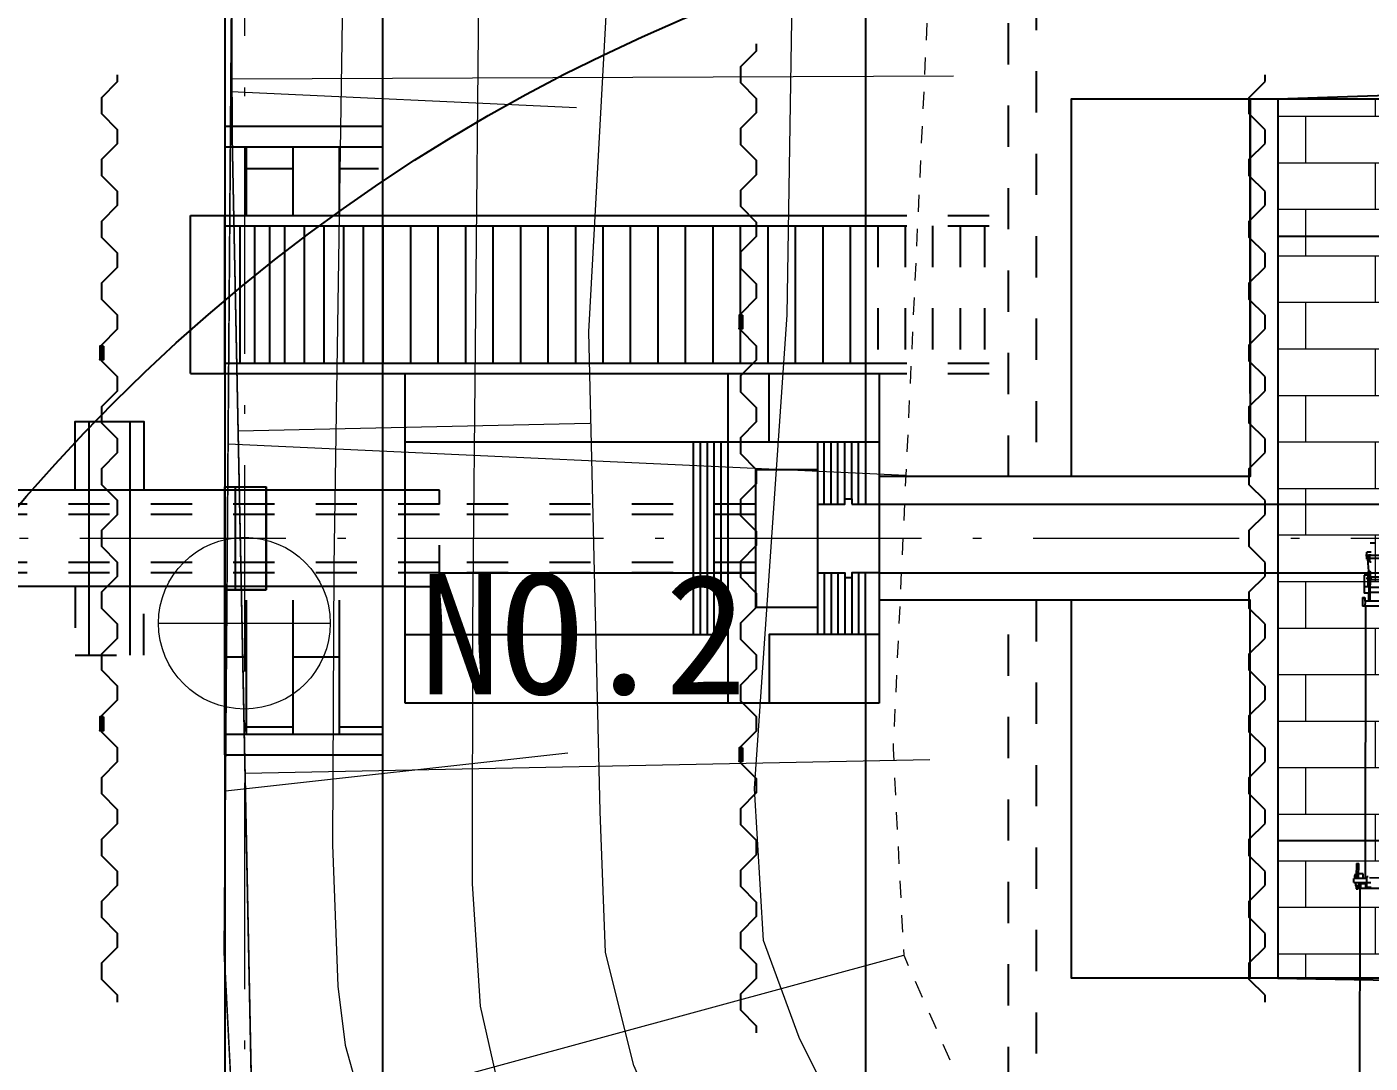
# Model space of a CAD drawing. Header units: millimetres. Extents: x -2078669 to -1085629, y -5987148 to 310365.
# Drawn here: x -1704718 to -1685170, y -3837592 to -3822506 of the extents above; entities that cross this region are included whole.
import ezdxf

# ---------------------------------------------------------------- set-up
doc = ezdxf.new("R2010")
doc.units = ezdxf.units.MM
doc.header["$LTSCALE"] = 500
for name, pattern in [('561019', [1, 0.5, -0.5]), ('SXF_一点短鎖線', [9.25, 6, -1.5, 0.25, -1.5]), ('SXF_跳び破線', [12, 6, -6])]:
    doc.linetypes.add(name, pattern=pattern)
for name, color, linetype, lineweight in [('D-BGD', 7, 'Continuous', 13), ('D-BMK', 2, 'SXF_一点短鎖線', 13), ('D-BMK-HTXT', 7, 'Continuous', 13), ('D-BYP-STR1', 2, 'Continuous', 13), ('D-BYP-STR2', 6, 'Continuous', 25), ('D-BYP-STR3', 3, 'Continuous', 25), ('D-BYP-STR4', 6, 'Continuous', 25), ('D-BYP-STR8', 5, 'Continuous', 25), ('D-BYP-STRA', 1, 'Continuous', 25), ('D-BYP-STRB', 5, 'Continuous', 25)]:
    doc.layers.add(name, color=color, linetype=linetype, lineweight=lineweight)
doc.styles.add('MS ゴシック', font='MS Gothic.ttf')

# ---------------------------------------------------------------- blocks, each defined once
blk = doc.blocks.new('河川平面')
at = {"layer": 'D-BGD', "linetype": 'Continuous'}
for p, q in [((1609236, -2776763), (1619734, -2776719)), ((1609215, -2776945), (1614246, -2777180)), ((1609323, -2781888), (1614441, -2781774)), ((1609177, -2782074), (1619038, -2782534)), ((1609138, -2787126), (1614121, -2786576)), ((1609423, -2786871), (1619389, -2786671)), ((1609259, -2792174), (1619008, -2789521))]:
    blk.add_line(p, q, dxfattribs=at)
at = {"layer": 'D-BGD', "linetype": 'Continuous', "flags": 128}
for points in [[(1615472, -2812388), (1615273, -2807092), (1615231, -2805958), (1615082, -2805064), (1614196, -2802555), (1611544, -2797523), (1610785, -2796134), (1609990, -2794678), (1609448, -2793437), (1609275, -2792488), (1609120, -2789483), (1609265, -2770458), (1609158, -2754356), (1608991, -2733247), (1608817, -2713807), (1608555, -2699081), (1609014, -2666342), (1609021, -2620514)], [(1608555, -2699081), (1608817, -2713807), (1608991, -2733247), (1609158, -2754356), (1609265, -2770458), (1609120, -2789483)], [(1609120, -2789483), (1609275, -2792488), (1609448, -2793437), (1609990, -2794678), (1610785, -2796134), (1611544, -2797523), (1614196, -2802555), (1615082, -2805064), (1615231, -2805958), (1615273, -2807092), (1615472, -2812388), (1615628, -2817764), (1615471, -2822577), (1615363, -2823344), (1615029, -2824221), (1612556, -2828756), (1610099, -2832855), (1609457, -2834072), (1609409, -2834630), (1609279, -2836167)]]:
    blk.add_lwpolyline(points, dxfattribs=at)
for points, elevation in [([(1610013, -2620514), (1610004, -2655012), (1609981, -2662598), (1609913, -2668183), (1609452, -2691949), (1609445, -2695730), (1609534, -2701509), (1610811, -2765298), (1610885, -2769571), (1610897, -2771846), (1610716, -2783859), (1610693, -2787913), (1610772, -2789970), (1610879, -2790832), (1611484, -2792973), (1612825, -2795553), (1614449, -2798377), (1615902, -2801242), (1616987, -2804270), (1617505, -2807574), (1617667, -2810962)], 367000), ([(1611715, -2620514), (1611197, -2668195), (1611105, -2685482), (1611228, -2700780), (1611946, -2745632), (1612011, -2749082), (1612060, -2750532), (1612325, -2753298), (1612593, -2757485), (1612783, -2763612), (1612864, -2771282), (1612734, -2784705), (1612727, -2788483), (1612845, -2790265), (1613065, -2791226), (1613931, -2793393), (1615912, -2797217), (1616301, -2797929), (1618572, -2802762), (1619578, -2807144), (1619707, -2810758)], 366000), ([(1621746, -2814441), (1621891, -2808510), (1621764, -2806453), (1621613, -2804739), (1621190, -2802460), (1619945, -2799860), (1615503, -2792088), (1615083, -2791125), (1614669, -2789480), (1614591, -2787428), (1614424, -2780447), (1614954, -2770848), (1614660, -2757775), (1613687, -2747587), (1613373, -2737098), (1613203, -2724566), (1612724, -2704239), (1612726, -2695354), (1612599, -2678222), (1612988, -2655305), (1612966, -2630582), (1613359, -2620514)], 365000), ([(1623796, -2818518), (1624032, -2810240), (1624125, -2807468), (1624236, -2805489), (1624244, -2803817), (1623725, -2802293), (1620285, -2795694), (1618029, -2791812), (1617489, -2790721), (1616969, -2789309), (1616837, -2787094), (1617312, -2780196), (1617397, -2774676), (1617446, -2771179), (1617614, -2759007), (1617664, -2755279), (1617387, -2752525), (1616960, -2744706), (1616414, -2735865), (1615549, -2723449), (1615307, -2713395), (1614941, -2697350)], 364000)]:
    blk.add_lwpolyline(points, dxfattribs=dict(at, elevation=elevation))
at = {"layer": 'D-BGD', "linetype": '561019', "flags": 128}
blk.add_lwpolyline([(1618950, -2620514), (1618959, -2621129), (1618665, -2658302), (1618663, -2658627), (1618571, -2661701), (1617747, -2689368), (1618403, -2710987), (1619104, -2730441), (1619135, -2731637), (1619943, -2763133), (1618853, -2786511), (1619008, -2789521), (1619927, -2791602), (1625688, -2802391), (1625125, -2825293), (1624564, -2827572), (1623496, -2829911), (1618630, -2838640), (1618342, -2840170), (1618771, -2861642), (1618913, -2870692)], dxfattribs=at)
at = {"layer": 'D-BGD', "linetype": 'Continuous'}
for points in [[(1615473, -2813810, 368400), (1615503, -2805510, 368350), (1615442, -2805095, 368370), (1615373, -2804813, 368380), (1615226, -2804347, 368420), (1610224, -2794667, 368260), (1609794, -2793590, 368280), (1609534, -2792437, 368300), (1609236, -2777605, 368510), (1609158, -2758979, 368490), (1609245, -2738601, 368470), (1609119, -2714860, 368280), (1609038, -2675632, 368370), (1609172, -2662075, 368370), (1609082, -2627858, 368360), (1609044, -2620514, 368307)], [(1609119, -2714860, 368280), (1609245, -2738601, 368470), (1609158, -2758979, 368490), (1609236, -2777605, 368510), (1609534, -2792437, 368300)]]:
    blk.add_polyline3d(points, dxfattribs=at)
blk = doc.blocks.new('A$Cd970f3e8')
at = {"layer": 'D-BYP-STRB'}
for p, q in [((223, 3584), (222, 3168)), ((266, 3551), (265, 3212)), ((687, 3523), (687, 3229)), ((761, 3523), (761, 3229)), ((886, 3535), (885, 3217)), ((959, 3535), (959, 3217)), ((5063, 3070), (5064, 3667)), ((531, 3234), (532, 3513)), ((573, 3513), (573, 3234)), ((4916, 3512), (4915, 3226)), ((43, 3300), (43, 3235)), ((171, 3248), (171, 3187)), ((274, 3187), (171, 3187)), ((214, 3248), (214, 3232)), ((317, 3231), (214, 3232)), ((218, 3232), (218, 3210)), ((274, 3201), (227, 3201)), ((274, 3201), (274, 3187)), ((448, 3218), (275, 3201)), ((317, 3248), (317, 3231)), ((450, 3232), (456, 3234)), ((450, 3230), (450, 3232)), ((450, 3215), (450, 3217)), ((456, 3213), (450, 3215)), ((456, 3234), (540, 3234)), ((456, 3230), (540, 3229)), ((456, 3218), (540, 3217)), ((540, 3213), (456, 3213)), ((496, 3234), (496, 3247)), ((496, 3200), (496, 3213)), ((496, 3200), (540, 3200)), ((505, 3200), (505, 3147)), ((505, 3147), (768, 3147)), ((540, 3259), (540, 3194)), ((564, 3194), (540, 3194)), ((564, 3259), (564, 3194)), ((564, 3234), (648, 3233)), ((564, 3229), (885, 3229)), ((564, 3217), (885, 3217)), ((648, 3213), (564, 3213)), ((564, 3200), (679, 3200)), ((648, 3233), (654, 3232)), ((654, 3215), (648, 3213)), ((654, 3232), (654, 3230)), ((654, 3216), (654, 3215)), ((679, 3217), (679, 3147)), ((768, 3217), (768, 3147)), ((768, 3210), (885, 3209)), ((833, 3126), (834, 3160)), ((840, 3161), (834, 3160)), ((885, 3161), (840, 3161)), ((840, 3125), (840, 3161)), ((885, 3217), (885, 3161)), ((885, 3161), (959, 3160)), ((959, 3217), (958, 3122)), ((4925, 3167), (959, 3174)), ((4857, 3132), (4857, 3069)), ((4925, 3132), (4857, 3132)), ((4894, 3186), (4894, 3205)), ((5053, 3185), (4894, 3186)), ((4925, 3186), (4925, 2998)), ((4981, 2998), (4982, 3185)), ((4987, 3244), (4987, 3185)), ((4995, 3075), (4995, 3185)), ((5063, 3173), (4995, 3173)), ((5053, 3252), (5053, 3177)), ((5063, 3177), (5053, 3177)), ((833, 3126), (840, 3125)), ((840, 3125), (958, 3122)), ((4712, 3072), (4705, 3070)), ((4705, 3037), (4705, 3070)), ((4705, 3037), (4711, 3035)), ((4711, 3035), (4712, 3072)), ((4711, 3035), (4897, 3032)), ((4898, 3068), (4712, 3072)), ((4857, 3021), (4882, 3006)), ((4882, 3006), (4925, 3006)), ((4897, 3032), (4898, 3068)), ((4897, 3035), (4925, 3034)), ((4921, 3065), (4898, 3065)), ((4981, 2998), (4925, 2998)), ((4983, 3025), (4987, 3025)), ((4984, 3072), (4988, 3072)), ((4988, 3069), (4987, 3028)), ((4990, 3021), (5008, 3021)), ((4991, 3075), (5009, 3075)), ((4995, 3093), (5063, 3093)), ((5015, 3021), (5026, 3020)), ((5016, 3075), (5027, 3075)), ((5030, 3068), (5029, 3027)), ((5070, 3070), (5030, 3070)), ((5071, 3062), (5030, 3063)), ((5030, 3032), (5071, 3031)), ((12065, 3077), (5063, 3090)), ((5073, 3060), (5071, 3062)), ((5071, 3031), (5072, 3033)), ((5072, 3033), (5073, 3060))]:
    blk.add_line(p, q, dxfattribs=at)
for centre, radius, start, end in [((227, 3210), 8.55, 179.8969, 269.8969), ((274, 3210), 8.55, 269.9011, 275.4333), ((447, 3226), 8.55, 275.4294, 304.8859), ((456, 3224), 5.99, 89.8967, 269.897), ((4994, 3048), 25.7, 112.4437, 119.0305), ((4994, 3048), 25.7, 240.7632, 245.3311), ((4996, 3068), 8.86, 128.8612, 228.9133), ((4996, 3028), 8.86, 128.8612, 228.9133), ((5003, 3028), 8.86, 308.8614, 48.9135), ((5003, 3068), 8.86, 308.8614, 48.9135), ((5020, 3027), 8.86, 128.8612, 228.9133), ((5021, 3068), 8.86, 128.8612, 228.9133), ((5021, 3027), 8.86, 308.8614, 48.9135), ((5021, 3068), 8.86, 308.8614, 48.9135)]:
    blk.add_arc(centre, radius, start, end, dxfattribs=at)

msp = doc.modelspace()

# ---------------------------------------------------------------- hatches: boundary and pattern name
at = {"layer": 'D-BYP-STR1', "ltscale": 0.01}
h = msp.add_hatch(dxfattribs=at)
h.set_pattern_fill('AR-BRSTD', color=256, scale=10, angle=180)
h.set_pattern_definition([(180, (-2338384, 422249.2), (-8e-14, -677.418), []), (270, (-2338384, 422249.2), (1016, -677.418), [677.418, -677.418])])
h.paths.add_polyline_path([(-1666815.9, -3830452.7), (-1666515.9, -3830452.7), (-1666515.9, -3829452.7), (-1666814.5, -3829452.7), (-1666814.5, -3823552.7), (-1686515.5, -3823552.7), (-1686516.3, -3836352.7), (-1666814.5, -3836352.7)])
at = {"layer": 'D-BYP-STRA'}
h = msp.add_hatch(dxfattribs=at)
h.set_pattern_fill('AR-BRSTD', color=256, scale=10, angle=269.99978)
h.set_pattern_definition([(269.9998, (-1769265, -3899750.26), (677.418, -0.0027), []), (359.9998, (-1769265, -3899750.3), (677.422, 1015.997), [677.418, -677.418])])
edge = h.paths.add_edge_path()
edge.add_line((-1701838.9, -3824252.7), (-1699536.4, -3824252.7))
edge.add_arc((-1697855.6, -3824752.8), 1753.5, 163.43256, 196.56744)
edge.add_line((-1699536.4, -3825252.8), (-1701838.9, -3825252.7))
edge.add_line((-1701838.9, -3825252.7), (-1701838.9, -3824252.7))
edge = h.paths.add_edge_path()
edge.add_line((-1701838.9, -3830852.7), (-1699536.4, -3830852.7))
edge.add_arc((-1677463.6, -3831827.7), 22094.2, 177.47077, 182.52923)
edge.add_line((-1699536.4, -3832802.7), (-1701821.3, -3832802.7))
edge.add_line((-1701821.3, -3832802.7), (-1701838.9, -3830852.7))

# ---------------------------------------------------------------- linework, layer by layer
at = {"layer": 'D-BMK', "linetype": 'SXF_一点短鎖線'}
msp.add_line((-1622324.6, -3829952.7), (-1736237.2, -3829952.7), dxfattribs=at)
at = {"layer": 'D-BMK', "linetype": 'SXF_一点短鎖線', "flags": 128}
msp.add_lwpolyline([(-1701552.5, -3667013.4), (-1701552.5, -3917191.7)], dxfattribs=at)
msp.add_lwpolyline([(-1701552.5, -3667013.4), (-1701552.5, -3917191.7)], dxfattribs=at)
at = {"layer": 'D-BMK-HTXT', "color": 7, "linetype": 'Continuous', "lineweight": 13}
msp.add_line((-1702802.5, -3831186.7, 329093), (-1700302.5, -3831186.7, -329093), dxfattribs=at)
msp.add_circle((-1701552.5, -3831186.7, 0), 1250, dxfattribs=at)
at = {"layer": 'D-BYP-STR2'}
for p, q in [((-1701838.9, -3813552.7), (-1701838.9, -3846352.7)), ((-1699214.8, -3829952.7), (-1699214.8, -3827552.7)), ((-1699214.8, -3827552.7), (-1692314.5, -3827552.7)), ((-1694514.5, -3832352.7), (-1694514.5, -3827552.7)), ((-1693914.5, -3828552.7), (-1693914.5, -3827552.7)), ((-1692314.5, -3827552.7), (-1692314.5, -3828552.7)), ((-1695014.5, -3831352.7), (-1695014.5, -3828552.7)), ((-1694914.5, -3831352.7), (-1694914.5, -3828552.7)), ((-1694814.5, -3831352.7), (-1694814.5, -3828552.7)), ((-1694714.5, -3831352.7), (-1694714.5, -3828552.7)), ((-1694614.5, -3831352.7), (-1694614.5, -3828552.7)), ((-1693214.5, -3828552.7), (-1693214.5, -3831352.7)), ((-1693114.5, -3829452.7), (-1693114.5, -3828552.7)), ((-1693014.5, -3829452.7), (-1693014.5, -3828552.7)), ((-1692914.5, -3829452.7), (-1692914.5, -3828552.7)), ((-1692714.5, -3829377.7), (-1692714.5, -3828552.7)), ((-1692614.5, -3829452.7), (-1692614.5, -3828552.7)), ((-1692514.5, -3828552.7), (-1692514.5, -3829452.7)), ((-1692314.5, -3828552.7), (-1692314.5, -3831352.7)), ((-1699214.8, -3829252.7), (-1721314.5, -3829252.7)), ((-1692814.5, -3829377.7), (-1692714.5, -3829377.7)), ((-1692714.5, -3829377.7), (-1692714.5, -3829452.7)), ((-1692714.5, -3829452.7), (-1692314.5, -3829452.7)), ((-1699214.8, -3830652.7), (-1699214.8, -3829952.7)), ((-1693114.5, -3830452.7), (-1693114.5, -3831352.7)), ((-1693014.5, -3830452.7), (-1693014.5, -3831352.7)), ((-1692914.5, -3830452.7), (-1692914.5, -3831352.7)), ((-1692714.5, -3830527.7), (-1692714.5, -3831352.7)), ((-1692614.5, -3830452.7), (-1692614.5, -3831352.7)), ((-1692514.5, -3831352.7), (-1692514.5, -3830452.7)), ((-1699214.8, -3830652.7), (-1721314.5, -3830652.7)), ((-1699214.8, -3832352.7), (-1699214.8, -3830652.7)), ((-1699214.8, -3831352.7), (-1694514.5, -3831352.7)), ((-1692314.5, -3831352.7), (-1692314.5, -3832352.7)), ((-1692314.5, -3832352.7), (-1699214.8, -3832352.7))]:
    msp.add_line(p, q, dxfattribs=at)
at = {"layer": 'D-BYP-STR2', "ltscale": 0.01}
for p, q in [((-1692314.5, -3829052.7), (-1692314.5, -3830852.7)), ((-1692314.5, -3829452.7), (-1686514.5, -3829452.7)), ((-1692314.5, -3830452.7), (-1686514.5, -3830452.7))]:
    msp.add_line(p, q, dxfattribs=at)
at = {"layer": 'D-BYP-STR2', "linetype": 'SXF_跳び破線', "ltscale": 0.2}
for p, q in [((-1698714.8, -3829452.7), (-1721814.5, -3829452.7)), ((-1694114.5, -3829452.7), (-1698714.8, -3829452.7)), ((-1698714.8, -3830302.7), (-1721814.5, -3830302.7)), ((-1694114.5, -3830302.7), (-1698714.8, -3830302.7))]:
    msp.add_line(p, q, dxfattribs=at)
at = {"layer": 'D-BYP-STR2', "ltscale": 0.01}
for points in [[(-1686914.5, -3827844.8), (-1686914.5, -3823552.7), (-1686914.5, -3829052.7), (-1692314.5, -3829052.7)], [(-1689514.5, -3829052.7), (-1689514.5, -3823552.7), (-1686914.5, -3823552.7), (-1686514.5, -3823552.7), (-1686514.5, -3836352.7), (-1686914.5, -3836352.7), (-1689514.5, -3836352.7), (-1689514.5, -3830852.7)], [(-1686914.5, -3836352.7), (-1686914.5, -3830852.7), (-1692314.5, -3830852.7)]]:
    msp.add_lwpolyline(points, dxfattribs=at)
at = {"layer": 'D-BYP-STR2', "ltscale": 100}
msp.add_lwpolyline([(-1704014.5, -3829252.7), (-1704014.5, -3828252.7), (-1703014.5, -3828252.7), (-1703014.5, -3829252.7)], dxfattribs=at)
at = {"layer": 'D-BYP-STR2'}
for points in [[(-1703814.5, -3828252.7), (-1703814.5, -3829952.7), (-1703814.5, -3830652.7), (-1703814.5, -3831652.7)], [(-1703214.5, -3831652.7), (-1703214.5, -3830652.7), (-1703214.5, -3829952.7), (-1703214.5, -3828252.7)], [(-1692314.5, -3828552.7), (-1694514.5, -3828552.7), (-1699214.8, -3828552.7)], [(-1693214.5, -3829452.7), (-1692814.5, -3829452.7), (-1692814.5, -3829377.7), (-1692814.5, -3828552.7)], [(-1693214.5, -3828952.7), (-1694114.5, -3828952.7), (-1694114.5, -3830952.7), (-1693214.5, -3830952.7)], [(-1698714.8, -3830452.7), (-1694514.5, -3830452.7), (-1694114.5, -3830452.7)], [(-1693214.5, -3830452.7), (-1692814.5, -3830452.7), (-1692814.5, -3830527.7), (-1692814.5, -3831352.7)], [(-1692314.5, -3830452.7), (-1692714.5, -3830452.7), (-1692714.5, -3830527.7), (-1692814.5, -3830527.7)], [(-1692314.5, -3831352.7), (-1693914.5, -3831352.7), (-1693914.5, -3832352.7)]]:
    msp.add_lwpolyline(points, dxfattribs=at)
at = {"layer": 'D-BYP-STR2', "linetype": 'SXF_跳び破線', "ltscale": 0.2}
for points in [[(-1699214.8, -3830652.7), (-1698714.8, -3830652.7), (-1698714.8, -3829252.7), (-1699214.8, -3829252.7)], [(-1694114.5, -3829602.7), (-1698714.8, -3829602.7), (-1721814.5, -3829602.7), (-1722714.5, -3829602.7)], [(-1694114.5, -3830452.7), (-1698714.8, -3830452.7), (-1721814.5, -3830452.7)], [(-1704014.5, -3830652.7), (-1704014.5, -3831652.7), (-1703014.5, -3831652.7), (-1703014.5, -3830652.7)]]:
    msp.add_lwpolyline(points, dxfattribs=at)
at = {"layer": 'D-BYP-STR2'}
for points in [[(-1686514.5, -3823552.7, 0), (-1676514.5, -3823218.7, 0), (-1671514.5, -3823002.7, 0), (-1666514.5, -3823552.7, 0)], [(-1686514.5, -3836352.7, 0), (-1681514.5, -3836444.1, 362400), (-1676514.5, -3836502.7, 0), (-1671514.5, -3836652.7, 0), (-1666514.5, -3836352.7, 362400)]]:
    msp.add_polyline3d(points, dxfattribs=at)
at = {"layer": 'D-BYP-STR3', "ltscale": 0.01}
for p, q in [((-1686514.5, -3823552.7), (-1666514.5, -3823552.7, 0)), ((-1686514.5, -3823552.7), (-1686514.5, -3836352.7)), ((-1686514.5, -3825552.7), (-1666514.5, -3825552.7, 0)), ((-1686514.5, -3829452.7), (-1666514.5, -3829452.7, 0)), ((-1686514.5, -3830452.7), (-1666514.5, -3830452.7, 0)), ((-1686514.5, -3834352.7), (-1666514.5, -3834352.7, 0)), ((-1666514.5, -3836352.7), (-1686514.5, -3836352.7))]:
    msp.add_line(p, q, dxfattribs=at)
at = {"layer": 'D-BYP-STR4', "ltscale": 0.2}
for points in [[(-1694099.5, -3828152.7), (-1694099.5, -3828052.7), (-1694329.5, -3827822.7), (-1694329.5, -3827582.7), (-1694099.5, -3827352.7), (-1694099.5, -3827252.7), (-1694099.5, -3827152.7), (-1694329.5, -3826922.7), (-1694329.5, -3826682.7), (-1694099.5, -3826452.7), (-1694099.5, -3826352.7), (-1694099.5, -3826252.7), (-1694329.5, -3826022.7), (-1694329.5, -3825782.7), (-1694099.5, -3825552.7), (-1694099.5, -3825452.7), (-1694099.5, -3825352.7), (-1694329.5, -3825122.7), (-1694329.5, -3824882.7), (-1694099.5, -3824652.7), (-1694099.5, -3824552.7), (-1694099.5, -3824452.7), (-1694329.5, -3824222.7), (-1694329.5, -3823982.7), (-1694099.5, -3823752.7), (-1694099.5, -3823652.7), (-1694099.5, -3823552.7), (-1694329.5, -3823322.7), (-1694329.5, -3823082.7), (-1694099.5, -3822852.7), (-1694099.5, -3822752.7)], [(-1703399.5, -3828602.7), (-1703399.5, -3828502.7), (-1703629.5, -3828272.7), (-1703629.5, -3828032.7), (-1703399.5, -3827802.7), (-1703399.5, -3827702.7), (-1703399.5, -3827602.7), (-1703629.5, -3827372.7), (-1703629.5, -3827132.7), (-1703399.5, -3826902.7), (-1703399.5, -3826802.7), (-1703399.5, -3826702.7), (-1703629.5, -3826472.7), (-1703629.5, -3826232.7), (-1703399.5, -3826002.7), (-1703399.5, -3825902.7), (-1703399.5, -3825802.7), (-1703629.5, -3825572.7), (-1703629.5, -3825332.7), (-1703399.5, -3825102.7), (-1703399.5, -3825002.7), (-1703399.5, -3824902.7), (-1703629.5, -3824672.7), (-1703629.5, -3824432.7), (-1703399.5, -3824202.7), (-1703399.5, -3824102.7), (-1703399.5, -3824002.7), (-1703629.5, -3823772.7), (-1703629.5, -3823532.7), (-1703399.5, -3823302.7), (-1703399.5, -3823202.7)], [(-1694354.5, -3826702.7), (-1694354.5, -3826902.7)], [(-1694304.5, -3826702.7), (-1694304.5, -3826902.7)], [(-1703654.5, -3827152.7), (-1703654.5, -3827352.7)], [(-1703604.5, -3827152.7), (-1703604.5, -3827352.7)], [(-1694099.5, -3831752.7), (-1694099.5, -3831652.7), (-1694329.5, -3831422.7), (-1694329.5, -3831182.7), (-1694099.5, -3830952.7), (-1694099.5, -3830852.7), (-1694099.5, -3830752.7), (-1694329.5, -3830522.7), (-1694329.5, -3830282.7), (-1694099.5, -3830052.7), (-1694099.5, -3829952.7), (-1694099.5, -3829852.7), (-1694329.5, -3829622.7), (-1694329.5, -3829382.7), (-1694099.5, -3829152.7), (-1694099.5, -3829052.7), (-1694099.5, -3828952.7), (-1694329.5, -3828722.7), (-1694329.5, -3828482.7), (-1694099.5, -3828252.7), (-1694099.5, -3828152.7)], [(-1703399.5, -3831402.7), (-1703399.5, -3831202.7), (-1703629.5, -3830972.7), (-1703629.5, -3830732.7), (-1703399.5, -3830502.7), (-1703399.5, -3830402.7), (-1703399.5, -3830302.7), (-1703629.5, -3830072.7), (-1703629.5, -3829832.7), (-1703399.5, -3829602.7), (-1703399.5, -3829502.7), (-1703399.5, -3829402.7), (-1703629.5, -3829172.7), (-1703629.5, -3828932.7), (-1703399.5, -3828702.7), (-1703399.5, -3828602.7)], [(-1703399.5, -3836702.7), (-1703399.5, -3836602.7), (-1703629.5, -3836372.7), (-1703629.5, -3836132.7), (-1703399.5, -3835902.7), (-1703399.5, -3835802.7), (-1703399.5, -3835702.7), (-1703629.5, -3835472.7), (-1703629.5, -3835232.7), (-1703399.5, -3835002.7), (-1703399.5, -3834902.7), (-1703399.5, -3834802.7), (-1703629.5, -3834572.7), (-1703629.5, -3834332.7), (-1703399.5, -3834102.7), (-1703399.5, -3834002.7), (-1703399.5, -3833902.7), (-1703629.5, -3833672.7), (-1703629.5, -3833432.7), (-1703399.5, -3833202.7), (-1703399.5, -3833102.7), (-1703399.5, -3833002.7), (-1703629.5, -3832772.7), (-1703629.5, -3832532.7), (-1703399.5, -3832302.7), (-1703399.5, -3832202.7), (-1703399.5, -3832102.7), (-1703629.5, -3831872.7), (-1703629.5, -3831632.7), (-1703399.5, -3831402.7), (-1703399.5, -3831202.7)], [(-1694099.5, -3837152.7), (-1694099.5, -3837052.7), (-1694329.5, -3836822.7), (-1694329.5, -3836582.7), (-1694099.5, -3836352.7), (-1694099.5, -3836252.7), (-1694099.5, -3836152.7), (-1694329.5, -3835922.7), (-1694329.5, -3835682.7), (-1694099.5, -3835452.7), (-1694099.5, -3835352.7), (-1694099.5, -3835252.7), (-1694329.5, -3835022.7), (-1694329.5, -3834782.7), (-1694099.5, -3834552.7), (-1694099.5, -3834452.7), (-1694099.5, -3834352.7), (-1694329.5, -3834122.7), (-1694329.5, -3833882.7), (-1694099.5, -3833652.7), (-1694099.5, -3833552.7), (-1694099.5, -3833452.7), (-1694329.5, -3833222.7), (-1694329.5, -3832982.7), (-1694099.5, -3832752.7), (-1694099.5, -3832652.7), (-1694099.5, -3832552.7), (-1694329.5, -3832322.7), (-1694329.5, -3832202.7), (-1694329.5, -3832082.7), (-1694099.5, -3831852.7), (-1694099.5, -3831752.7)], [(-1703654.5, -3832552.7), (-1703654.5, -3832752.7)], [(-1703604.5, -3832552.7), (-1703604.5, -3832752.7)], [(-1694354.5, -3833002.7), (-1694354.5, -3833202.7)], [(-1694304.5, -3833002.7), (-1694304.5, -3833202.7)]]:
    msp.add_lwpolyline(points, dxfattribs=at)
at = {"layer": 'D-BYP-STR4', "linetype": 'SXF_跳び破線', "ltscale": 0.2}
msp.add_lwpolyline([(-1686699.5, -3836702.7), (-1686699.5, -3836602.7), (-1686929.5, -3836372.7), (-1686929.5, -3836132.7), (-1686699.5, -3835902.7), (-1686699.5, -3835802.7), (-1686699.5, -3835702.7), (-1686929.5, -3835472.7), (-1686929.5, -3835232.7), (-1686699.5, -3835002.7), (-1686699.5, -3834902.7), (-1686699.5, -3834802.7), (-1686929.5, -3834572.7), (-1686929.5, -3834332.7), (-1686699.5, -3834102.7), (-1686699.5, -3834002.7), (-1686699.5, -3833902.7), (-1686929.5, -3833672.7), (-1686929.5, -3833432.7), (-1686699.5, -3833202.7), (-1686699.5, -3833102.7), (-1686699.5, -3833002.7), (-1686929.5, -3832772.7), (-1686929.5, -3832532.7), (-1686699.5, -3832302.7), (-1686699.5, -3832202.7), (-1686699.5, -3832102.7), (-1686929.5, -3831872.7), (-1686929.5, -3831632.7), (-1686699.5, -3831402.7), (-1686699.5, -3831302.7), (-1686699.5, -3831202.7), (-1686929.5, -3830972.7), (-1686929.5, -3830732.7), (-1686699.5, -3830502.7), (-1686699.5, -3830402.7), (-1686699.5, -3830302.7), (-1686929.5, -3830072.7), (-1686929.5, -3829832.7), (-1686699.5, -3829602.7), (-1686699.5, -3829502.7), (-1686699.5, -3829402.7), (-1686929.5, -3829172.7), (-1686929.5, -3828932.7), (-1686699.5, -3828702.7), (-1686699.5, -3828602.7), (-1686699.5, -3828502.7), (-1686929.5, -3828272.7), (-1686929.5, -3828032.7), (-1686699.5, -3827802.7), (-1686699.5, -3827702.7), (-1686699.5, -3827602.7), (-1686929.5, -3827372.7), (-1686929.5, -3827132.7), (-1686699.5, -3826902.7), (-1686699.5, -3826802.7), (-1686699.5, -3826702.7), (-1686929.5, -3826472.7), (-1686929.5, -3826232.7), (-1686699.5, -3826002.7), (-1686699.5, -3825902.7), (-1686699.5, -3825802.7), (-1686929.5, -3825572.7), (-1686929.5, -3825332.7), (-1686699.5, -3825102.7), (-1686699.5, -3825002.7), (-1686699.5, -3824902.7), (-1686929.5, -3824672.7), (-1686929.5, -3824432.7), (-1686699.5, -3824202.7), (-1686699.5, -3824102.7), (-1686699.5, -3824002.7), (-1686929.5, -3823772.7), (-1686929.5, -3823532.7), (-1686699.5, -3823302.7), (-1686699.5, -3823202.7)], dxfattribs=at)
at = {"layer": 'D-BYP-STR4', "ltscale": 0.2}
for points in [[(-1694304.5, -3826702.7), (-1694354.5, -3826702.7), (-1694304.5, -3826902.7), (-1694354.5, -3826902.7)], [(-1703604.5, -3827152.7), (-1703654.5, -3827152.7), (-1703604.5, -3827352.7), (-1703654.5, -3827352.7)], [(-1703604.5, -3832552.7), (-1703654.5, -3832552.7), (-1703604.5, -3832752.7), (-1703654.5, -3832752.7)], [(-1694304.5, -3833002.7), (-1694354.5, -3833002.7), (-1694304.5, -3833202.7), (-1694354.5, -3833202.7)]]:
    msp.add_lwpolyline(points, close=True, dxfattribs=at)
at = {"layer": 'D-BYP-STR8'}
msp.add_circle((-1685061.7, -3846352.4, 0), 26000, dxfattribs=at)
at = {"layer": 'D-BYP-STRA', "ltscale": 0.2}
for p, q in [((-1699536.4, -3846352.7), (-1699536.4, -3813552.7)), ((-1692514.5, -3813552.7), (-1692514.5, -3828552.7)), ((-1701838.9, -3823952.7), (-1699536.4, -3823952.7)), ((-1701838.9, -3823952.7), (-1701838.9, -3825252.7)), ((-1701838.9, -3824252.7), (-1699536.4, -3824252.7)), ((-1702338.9, -3827552.7), (-1702338.9, -3825252.7)), ((-1702338.9, -3825252.7), (-1692514.5, -3825252.7)), ((-1701838.9, -3827552.7), (-1701838.9, -3825252.7)), ((-1701838.9, -3825402.7), (-1692514.5, -3825402.7)), ((-1701621.1, -3825402.7), (-1701621.1, -3827402.7)), ((-1701403.3, -3825402.7), (-1701403.3, -3827402.7)), ((-1701185.5, -3825402.7), (-1701185.5, -3827402.7)), ((-1700968.2, -3825402.7), (-1700968.2, -3827402.7)), ((-1700681.8, -3825402.7), (-1700681.8, -3827402.7)), ((-1700395.5, -3825402.7), (-1700395.5, -3827402.7)), ((-1700109.1, -3825402.7), (-1700109.1, -3827402.7)), ((-1699822.7, -3825402.7), (-1699822.7, -3827402.7)), ((-1699536.4, -3825402.7), (-1699536.4, -3827402.7)), ((-1699136.4, -3825402.7), (-1699136.4, -3827402.7)), ((-1698736.4, -3825402.7), (-1698736.4, -3827402.7)), ((-1698336.4, -3825402.7), (-1698336.4, -3827402.7)), ((-1697936.4, -3825402.7), (-1697936.4, -3827402.7)), ((-1697536.4, -3825402.7), (-1697536.4, -3827402.7)), ((-1697136.4, -3825402.7), (-1697136.4, -3827402.7)), ((-1696736.4, -3825402.7), (-1696736.4, -3827402.7)), ((-1696336.4, -3825402.7), (-1696336.4, -3827402.7)), ((-1695936.4, -3825402.7), (-1695936.4, -3827402.7)), ((-1695536.4, -3825402.7), (-1695536.4, -3827402.7)), ((-1695136.4, -3825402.7), (-1695136.4, -3827402.7)), ((-1694736.4, -3825402.7), (-1694736.4, -3827402.7)), ((-1694336.4, -3825402.7), (-1694336.4, -3827402.7)), ((-1693936.4, -3825402.7), (-1693936.4, -3827402.7)), ((-1693536.4, -3825402.7), (-1693536.4, -3827402.7)), ((-1693136.4, -3825402.7), (-1693136.4, -3827402.7)), ((-1692736.4, -3825402.7), (-1692736.4, -3827402.7)), ((-1701838.9, -3827402.7), (-1692514.5, -3827402.7)), ((-1702338.9, -3827552.7), (-1692514.5, -3827552.7)), ((-1701838.9, -3827552.7), (-1701838.9, -3829202.7)), ((-1701234.5, -3829202.7), (-1701234.5, -3830702.7)), ((-1701838.9, -3833102.7), (-1701838.9, -3830702.7)), ((-1692514.5, -3831352.7), (-1692514.5, -3846352.7)), ((-1701838.9, -3832802.7), (-1699536.4, -3832802.7)), ((-1701838.9, -3833102.7), (-1699536.4, -3833102.7))]:
    msp.add_line(p, q, dxfattribs=at)
at = {"layer": 'D-BYP-STRA', "linetype": 'SXF_跳び破線', "ltscale": 0.2}
for p, q in [((-1690430.2, -3829052.7), (-1690430.2, -3813552.7)), ((-1690030.2, -3813552.7), (-1690030.2, -3829052.7)), ((-1692514.5, -3825252.7), (-1690430.2, -3825252.7)), ((-1692514.5, -3825402.7), (-1690430.2, -3825402.7)), ((-1692336.4, -3825402.7), (-1692336.4, -3827402.7)), ((-1691936.4, -3825402.7), (-1691936.4, -3827402.7)), ((-1691536.4, -3825402.7), (-1691536.4, -3827402.7)), ((-1691136.3, -3825402.7), (-1691136.3, -3827402.7)), ((-1690783.3, -3825402.7), (-1690783.3, -3827402.7)), ((-1692514.5, -3827402.7), (-1690430.2, -3827402.7)), ((-1692514.5, -3827552.7), (-1690430.2, -3827552.7)), ((-1690430.2, -3846352.7), (-1690430.2, -3830852.7)), ((-1690030.2, -3830852.7), (-1690030.2, -3846352.7))]:
    msp.add_line(p, q, dxfattribs=at)
at = {"layer": 'D-BYP-STRA'}
for p, q in [((-1701838.9, -3829202.7), (-1701234.5, -3829202.7)), ((-1701838.9, -3830702.7), (-1701234.5, -3830702.7))]:
    msp.add_line(p, q, dxfattribs=at)
at = {"layer": 'D-BYP-STRA', "ltscale": 0.01}
msp.add_line((-1701688.9, -3829202.7), (-1701688.9, -3830702.7), dxfattribs=at)
msp.add_lwpolyline([(-1701838.9, -3830702.7), (-1701838.9, -3829202.7), (-1701238.9, -3829202.7), (-1701238.9, -3830702.7)], close=True, dxfattribs=at)

# ---------------------------------------------------------------- block references
at = {"layer": 'D-BGD'}
msp.add_blockref('河川平面', (-3310965.8, -1046499.8), dxfattribs=at)
at = {"layer": 'D-BYP-STR8', "rotation": 270}
msp.add_blockref('A$Cd970f3e8', (-1688404.6, -3829980.8, 0), dxfattribs=at)

# ---------------------------------------------------------------- texts
at = {"layer": 'D-BMK-HTXT', "style": 'MS ゴシック'}
msp.add_text('NO.2  ', height=1750, dxfattribs=at).set_placement((-1699004.9, -3832220.8, -723050))

doc.saveas('drawing.dxf')
